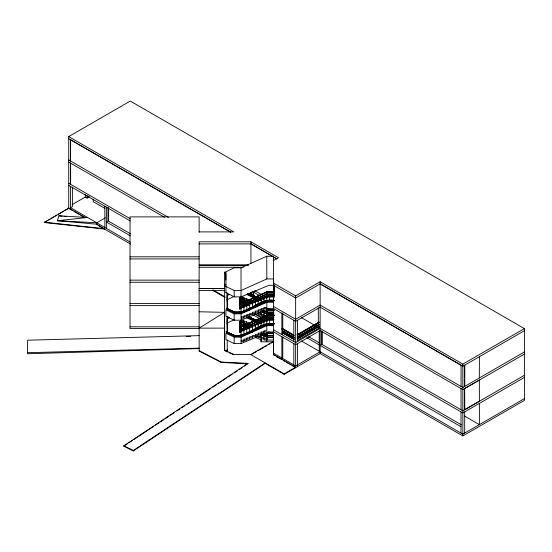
<?xml version="1.0" encoding="UTF-8"?>
<svg xmlns="http://www.w3.org/2000/svg" width="552" height="552" viewBox="0 0 552 552"><rect width="100%" height="100%" fill="white"/><g stroke="black" fill="none" stroke-linecap="round" stroke-linejoin="round"><path stroke-width="0.83" d="M266.933 297.721L267.065 292.201M266.933 295.879L241.079 307.36L239.989 307.367M105.37 217.805L96.745 222.787L57.339 220.71L87.554 217.488L58.94 215.797L57.339 220.71L96.745 224.202L104.556 229.066L44.222 222.525L68.724 208.028L85.339 217.619M250.967 243.867L276.925 258.922L250.967 243.867L199.134 243.915M133.287 450.943L133.287 450.515L265.174 362.926L265.174 363.347L133.287 450.943L123.855 446.202L123.855 445.781L247.924 363.382L244.336 366.183M123.855 446.202L127.443 443.822M128.878 442.87L132.459 440.489M133.894 439.537L137.482 437.156M138.918 436.204L153.256 426.675M155.409 425.247L158.997 422.866M160.432 421.914L164.013 419.534M165.448 418.582L169.036 416.201M170.471 415.242L174.059 412.861M176.923 410.957L179.793 409.053M181.946 407.624L184.816 405.72M186.962 404.292L189.833 402.387M191.986 400.959L195.574 398.572M198.437 396.667L210.629 388.573M212.782 387.145L216.37 384.765M217.805 383.806L221.387 381.425M222.822 380.473L226.41 378.092M227.845 377.14L232.144 374.284M234.296 372.855L237.167 370.951M239.32 369.523L242.183 367.611M224.56 328.123L224.505 312.349L199.134 328.157L224.56 328.123L224.643 350.237L234.186 354.577L250.67 354.556L273.544 341.35M68.724 208.38L68.724 136.599L130.279 101.057L524.4 328.606L524.4 400.386L462.845 435.928L320.139 353.535L284.156 374.311L265.174 363.347M70.621 139.746L70.559 160.998L70.621 139.746L230.26 231.916M72.029 204.702L85.263 197.064L87.099 198.127L89.507 196.733M44.222 222.525L47.196 220.814M48.679 219.951L50.163 219.096M51.646 218.24L53.875 216.95M55.359 216.094L56.842 215.239M58.333 214.383L63.528 211.381M65.012 210.526L67.979 208.808M273.509 260.489L278.408 257.66L250.932 241.797L199.134 241.797L199.134 351.072L221.248 362.464L247.924 363.802M273.827 300.716L274.282 300.447C259.578 297.349 248.869 314.35 234.179 311.859L226.686 308.23L234.179 312.004C248.869 314.488 259.578 297.493 274.282 300.592L266.837 300.812L241.114 312.37L234.186 312.377L226.189 308.506L234.186 312.239L241.114 312.225L266.837 300.667L273.827 300.854M275.062 355.798L273.592 354.95L273.592 278.926L266.837 278.933L241.114 290.49L234.186 290.497L225.94 286.509L225.885 271.832L234.103 267.823L241.031 267.81L266.754 256.252L273.509 256.245L273.592 283.169L295.644 295.9L320.139 281.755L462.845 364.141L524.4 328.606M461.072 386.386L461.072 365.169L320.201 283.838L295.644 298.018L273.592 285.287L269.01 285.294L241.114 296.859L234.186 296.866L225.94 292.525M226.189 331.704L234.186 335.575L241.114 335.568L266.837 324.01L274.282 323.789C259.578 320.684 248.869 337.686 234.179 335.202L226.189 331.704L234.186 335.719L241.114 335.706L266.837 324.148L274.282 323.927C259.578 320.829 248.869 337.831 234.179 335.34L226.189 331.849M294.037 335.864L282.093 328.826L282.548 328.564L293.747 335.029M282.093 328.971L282.548 328.702L293.747 335.167M320.201 307.174L295.644 321.354L273.592 308.63L261.124 308.602L261.124 310.962L255.403 310.969L255.403 313.329L249.69 313.336L249.69 315.703L243.97 315.709L243.97 318.069L241.114 318.076M294.216 337.879L282.279 330.841L294.313 337.686M294.216 339.577L282.279 332.539L294.313 339.383M251.408 354.55L256.577 351.569M258.053 350.72L263.214 347.739M264.691 346.884L266.906 345.607M268.382 344.752L269.859 343.903M271.329 343.047L272.805 342.199M297.066 334.767L318.994 322.106L319.449 322.375L297.521 335.174M297.066 334.912L318.994 322.251L319.449 322.513M297.521 335.036L319.449 322.375M297.245 336.996L319.27 324.39L297.342 337.189M297.245 337.141L319.27 324.39M297.245 338.693L319.27 326.087L297.342 338.887M297.245 338.838L319.27 326.225M297.293 340.563L319.222 327.902M320.201 328.392L295.644 342.571L273.592 329.841M281.865 357.958L282.783 357.427L282.783 337.058M320.139 351.769L295.644 365.914L273.592 353.183M250.67 354.556L284.156 373.883L295.644 367.252L273.592 354.529L273.516 331.255M524.4 330.724L462.845 366.266L320.139 283.873M461.01 388.539L461.072 409.722M524.4 351.941L462.845 387.483L320.139 305.09L295.644 319.235L273.592 306.505M464.625 388.504L464.687 409.756L464.625 388.504L479.384 380.059M524.4 354.067L462.845 389.602L320.139 307.216M464.625 409.722L479.384 401.269L479.322 380.017M524.4 375.284L462.845 410.819L301.392 317.6M524.4 377.402L462.845 412.944L320.139 330.551L295.644 344.696L273.592 331.966L261.124 331.938L261.124 334.298L255.403 334.305L255.403 336.672L249.69 336.679L249.69 339.038L243.97 339.045L243.97 341.405L241.114 341.412M524.4 398.62L462.845 434.155L301.565 341.046M229.404 294.437L227.189 295.52L227.224 309.707M227.189 299.764L234.579 296.155M227.383 317.779L228.873 317.048M229.404 317.773L227.189 318.856L227.224 333.042M227.189 323.099L233.841 319.849M241.079 303.393L266.802 291.835L273.792 291.829L266.802 291.973L241.079 303.538L240.244 303.393L241.079 303.538M274.247 292.346L266.809 292.353L241.079 303.91L239.596 303.91L241.079 303.772L266.809 292.208L274.247 292.201M241.079 305.663L266.802 294.106L273.958 294.099M241.079 307.436L266.802 295.879L274.082 296.01M273.958 295.872L266.802 295.948L241.079 307.581L239.858 307.581L239.837 300.281L241.058 300.281L249.635 304.283M273.516 285.474L273.592 302.261L266.837 302.268L241.114 313.833L234.186 313.84L225.94 309.844L225.94 316.213L234.186 320.201L241.114 320.195L269.01 308.63M274.392 315.302L266.802 315.316L240.244 326.874L266.802 315.171L274.392 315.164M252.754 326.701L241.058 321.347L239.575 321.347L239.596 327.253L241.079 327.246L266.809 315.689L274.22 315.682M239.858 329.082L241.079 329.082L266.802 317.448L273.813 317.434M273.813 317.51L266.802 317.517L241.079 329.144L239.989 329.151M239.858 329.22L241.079 329.22L266.802 317.448M227.238 332.835L234.655 336.423L241.114 336.416L266.837 324.859L273.592 324.852M273.516 307.912L273.592 325.597L266.837 325.611L241.114 337.168L234.186 337.175L225.94 333.187L225.94 339.549L234.186 343.544L241.114 343.53L269.01 331.973M186.21 336.458L190.516 336.327M199.134 348.574L27.6 353.763L27.6 340.198L199.134 335.637M27.6 352.7L199.134 348.146M227.238 340.018L227.238 350.658L224.643 350.658L224.588 272.184L225.885 272.177M225.934 284.659L224.636 284.659L224.643 286.164L225.94 286.164L225.94 292.877M274.082 292.118L274.082 297.707M274.082 294.175L266.802 294.181L241.079 305.808L239.858 305.884M274.082 294.313L266.802 294.25L241.079 305.884L239.989 305.808M267.065 295.879L274.082 295.796M243.936 306.208L246.792 306.201L246.792 305.021L249.656 305.021L249.656 303.835L252.512 303.835L252.512 302.655L255.369 302.648L255.369 301.468L258.226 301.461L258.226 300.281L261.089 300.281L261.089 299.101L263.946 299.094L263.946 297.914L266.802 297.907L266.802 297.01L273.557 297.004M241.031 267.81L241.031 297.328L243.887 297.321L243.956 312.163M252.754 303.503L241.058 298.149L239.575 298.011L241.058 298.004L252.754 303.358M246.82 311.383L246.751 298.501L243.887 298.508L243.887 297.321L241.031 297.328M249.677 310.203L249.607 299.674L246.751 299.681L246.751 298.501M239.837 300.419L241.058 300.35M239.968 300.495L241.058 300.495M252.471 303.241L252.464 300.854L249.607 300.861L249.607 299.674M273.592 301.509L266.837 301.523L241.114 313.081L234.655 313.087L227.238 309.5M239.837 302.054L241.058 302.047L248.855 305.684M255.321 302.034L252.464 302.034L252.464 300.854M239.837 302.116L241.058 302.116M239.968 302.192L241.058 302.192L248.076 305.408M239.858 305.67L241.079 305.739M241.065 306.077L243.922 306.07L243.936 307.388L239.858 307.443M241.776 307.257L243.922 307.257M266.837 307.409L263.98 307.416L263.98 309.775L258.26 309.782L258.26 312.149L252.547 312.156L252.547 314.516L246.827 314.523L246.827 316.882L241.114 316.889M239.989 309.279L239.968 298.301L239.837 303.89M266.782 309.927L273.544 309.775L266.782 309.782L266.809 315.689M266.933 321.057L267.044 310.155M266.788 310.162L274.378 310.148M274.378 310.293L266.788 310.3L266.788 316.675M273.792 312.121L267.044 312.135M266.788 312.197L273.792 312.266M273.792 313.743L266.788 313.757L261.331 311.259M261.331 311.328L266.788 313.895L273.792 313.819M266.788 313.895L273.792 313.964M274.22 315.537L266.809 315.551L241.079 327.108L239.596 327.253M273.544 316.669L263.932 316.675L263.932 314.316L258.212 314.323L258.212 313.143L261.075 313.136L261.075 315.502L266.788 315.496L266.788 318.794L273.544 318.787M266.802 317.586L273.813 317.655M273.813 319.132L267.065 319.215M273.813 319.208L266.802 319.284L241.079 330.917L239.858 330.917L239.837 323.617L241.058 323.693L249.635 327.688M266.933 319.215L273.813 319.353M243.936 329.544L246.792 329.544L246.792 328.357L249.656 328.357L249.656 327.177L252.512 327.17L252.512 325.99L255.369 325.99L255.369 324.804L258.226 324.804L258.226 323.624L261.089 323.617L261.089 322.437L263.946 322.43L263.946 321.25L266.802 321.25L266.802 320.353L273.557 320.339M241.031 320.664L243.887 320.657L243.956 335.499M239.837 327.232L239.968 321.637L239.989 332.545M252.754 327.219L240.23 321.719L252.754 327.074M246.813 334.312L246.751 321.837L243.887 321.844L243.887 320.657M249.67 333.132L249.607 323.017L246.751 323.017L246.751 321.837M239.837 323.762L241.058 323.755M239.968 323.838L241.058 323.831L249.635 327.757M252.533 332.352L252.464 324.19L249.607 324.197L249.607 323.017M255.321 325.369L252.464 325.376L252.464 324.19M241.058 325.528L239.837 325.459L241.058 325.39L248.076 328.744M239.989 327.025L239.858 332.614M241.065 329.413L243.922 329.413L243.936 330.724L239.989 330.779M239.858 330.703L243.922 330.593M266.782 333.125L273.544 333.118L273.544 333.636L266.788 333.643M266.782 333.263L273.544 333.118M267.044 333.415L266.913 339.004L267.044 333.491M266.788 333.498L273.544 333.636M273.281 335.464L267.044 335.395L273.281 335.602M266.913 335.609L262.89 333.684M256.073 336.485L261.075 336.478L261.075 341.785L273.544 341.771M266.788 337.093L273.281 337.162L266.788 337.168L261.331 334.671M267.044 337.237L273.281 337.3M261.075 338.838L266.788 338.831L266.788 341.778M273.281 338.921L273.412 333.408L273.412 338.997M273.544 340.004L263.932 340.018L263.932 337.651L258.212 337.658L258.212 336.478M241.114 340.232L246.827 340.225L246.827 337.858L252.547 337.852L252.547 335.492L258.26 335.485L258.26 333.125L263.98 333.118L263.98 330.751L266.837 330.751L266.837 324.859M199.134 231.895L233.786 231.895L68.724 136.599M130.017 256.797L199.134 256.797M130.017 258.922L199.134 258.922M199.134 265.084L248.421 265.084M199.134 265.132L248.386 265.132M199.134 267.258L243.294 267.258M130.017 280.133L199.134 280.133M130.017 282.258L199.134 282.258M199.134 288.42L224.629 288.42M199.134 288.475L224.609 288.475M199.134 290.593L224.609 290.593M130.017 303.476L199.134 303.476M130.017 305.594L199.134 305.594M130.017 326.812L199.134 326.812M199.134 328.578L130.017 328.578L130.017 216.895L199.134 216.895L199.134 232.351M199.134 311.77L224.505 312.349M199.134 350.644L221.248 362.043L247.924 363.382M58.94 215.797L62.307 216.163M63.991 216.343L66.516 216.619M44.222 222.173L104.556 228.714M254.879 313.888L266.788 318.794M255.555 337.507L261.075 339.777M225.375 350.996L227.576 351.997M229.045 352.666L233.448 354.667M248.828 293.45L262.076 299.515M248.048 293.236L261.296 299.301M248.048 293.381L261.296 299.446M248.048 293.519L261.296 299.591M247.268 294.009L261.296 300.433M246.489 294.402L259.744 300.467M252.754 303.738L240.23 298.384L252.754 303.876M262.89 310.348L266.788 312.135M241.058 300.419L249.635 304.421M262.89 310.417L266.788 312.273M241.058 301.978L248.855 305.546M261.331 311.473L266.788 313.971M248.828 316.786L261.296 322.499M248.828 316.931L261.296 322.637M248.048 316.717L261.296 322.782M248.048 316.862L261.296 322.927M247.268 317.345L261.296 323.769M246.489 317.738L259.744 323.803M252.754 326.839L241.058 321.485L239.575 321.347M249.635 327.543L241.058 323.831M262.89 333.608L266.913 335.395M262.89 333.829L266.788 335.609M241.058 325.314L248.855 328.882M261.331 334.733L266.788 337.306M123.855 445.781L133.287 450.515M479.384 356.716L479.322 377.899M68.724 138.718L230.805 232.295M68.724 159.935L168.346 217.385M68.724 162.06L164.53 217.302M68.724 183.271L130.244 218.723M254.644 290.614L266.582 297.431M68.724 185.396L130.196 220.89M252.588 291.553L264.394 298.363M104.956 208.435L93.219 201.659L93.219 199.113M250.249 292.318L251.733 293.174M464.639 416.098L479.384 424.612L479.384 403.395M130.576 233.841L108.164 220.966L108.164 207.766M308.492 336.623L319.587 342.964M461.355 424.812L321.919 344.379L321.919 331.172M130.231 235.759L106.391 221.994L108.226 220.931L108.226 207.731M306.719 337.651L319.222 344.869M461.01 426.731L320.139 345.4L321.982 344.344L321.982 331.138M282.093 328.826L294.037 335.719M130.231 242.121L70.559 207.676L72.395 206.614L72.395 187.093M212.934 289.869L224.85 296.755M254.803 314.047L266.609 320.857M212.499 290.255L225.126 297.549M282.279 330.841L294.313 337.824M69.469 208.815L72.457 210.533M73.947 211.395L79.171 214.411M80.668 215.273L82.903 216.57M97.835 225.188L130.617 244.115M253.327 314.957L264.394 321.347M282.279 332.539L294.313 339.521M276.531 356.647L281.679 359.621M283.148 360.47L284.618 361.312M286.088 362.16L288.296 363.437M289.765 364.286L291.235 365.134M292.705 365.983L295.644 367.68L295.644 295.9M274.047 284.811L274.068 291.718M273.958 294.175L273.923 284.763L273.958 295.934M273.764 285.067L273.792 292.201M269.659 297.01L269.68 301.785M269.659 320.346L269.68 325.121M266.754 256.252L266.837 278.933M266.802 297.01L266.823 302.579M266.802 320.353L266.816 325.225M266.761 332.856L266.788 340.011M263.946 297.914L263.966 303.483M263.918 310.341L263.932 315.496M263.946 321.25L263.966 326.818M263.918 333.677L263.932 338.838M261.089 299.101L261.11 304.669M261.068 311.549L261.075 314.323M261.089 322.437L261.11 328.005M261.062 334.477L261.075 337.658M261.062 339.411L261.075 341.785M258.226 300.281L258.246 305.849M258.226 323.624L258.246 329.578M255.369 301.468L255.39 307.423M255.369 324.804L255.39 330.758M252.512 302.655L252.526 308.609M241.031 296.141L241.114 320.195M241.058 321.347L241.058 321.864M241.079 326.736L241.079 327.246M241.114 336.416L241.114 343.53M241.038 320.277L241.093 336.685M240.23 321.719L240.244 326.874M239.968 300.357L239.989 307.505M239.968 323.693L239.989 330.848M239.575 298.011L239.596 303.91M227.231 349.161L227.238 350.658M224.588 272.184L224.595 273.682L225.892 273.682L225.892 280.043M464.687 411.882L464.687 433.099M462.845 364.141L462.845 435.928M461.01 411.882L461.01 433.099M320.139 281.755L320.139 353.535M319.222 330.848L319.222 351.238M318.304 307.85L318.304 327.37M297.48 320.298L297.48 341.515M297.48 343.634L297.48 366.618M293.809 320.298L293.809 341.515M293.809 343.634L293.809 366.197M284.156 373.883L284.156 374.311M282.783 312.874L282.783 334.084L281.865 334.615L281.865 313.398M281.865 336.741L281.865 359.297M273.509 256.245L273.509 257.943M273.509 285.95L273.509 296.983M267.065 292.125L267.065 297.721M267.044 310.079L267.065 321.057M266.802 291.973L266.809 292.208M266.837 302.268L266.837 308.637M266.802 319.36L241.079 330.779L241.079 331.911M266.837 323.776L266.837 324.01M253.692 291.711L253.692 297.487M253.63 291.746L253.63 297.521M251.85 291.946L251.85 296.9M250.932 241.797L250.932 263.435M250.932 292.291L250.932 296.534M241.065 304.897L241.065 307.257M241.079 307.388L241.079 308.575M241.065 328.233L241.065 330.593M241.114 335.333L241.114 335.568M240.23 298.149L240.251 303.772M239.858 303.69L239.858 309.279M234.186 290.497L234.186 296.866M234.186 313.84L234.186 320.201M234.179 335.34L234.186 335.575M234.186 337.175L234.186 343.544M227.238 293.374L227.231 309.693M227.238 316.71L227.231 333.035M227.189 292.974L227.189 301.261M227.189 316.31L227.189 324.597M221.248 362.043L221.248 362.464M106.391 207.145L106.391 228.362M104.859 206.262L104.859 227.472M96.745 222.787L96.745 224.202M88.016 195.898L88.016 197.595M87.099 195.58L87.099 198.127M85.263 194.518L85.263 197.064M70.621 163.081L70.621 184.299M70.559 163.116L70.559 184.333M70.559 186.459L70.559 209.091M464.687 365.203L464.687 386.421L464.687 365.203"/></g></svg>
